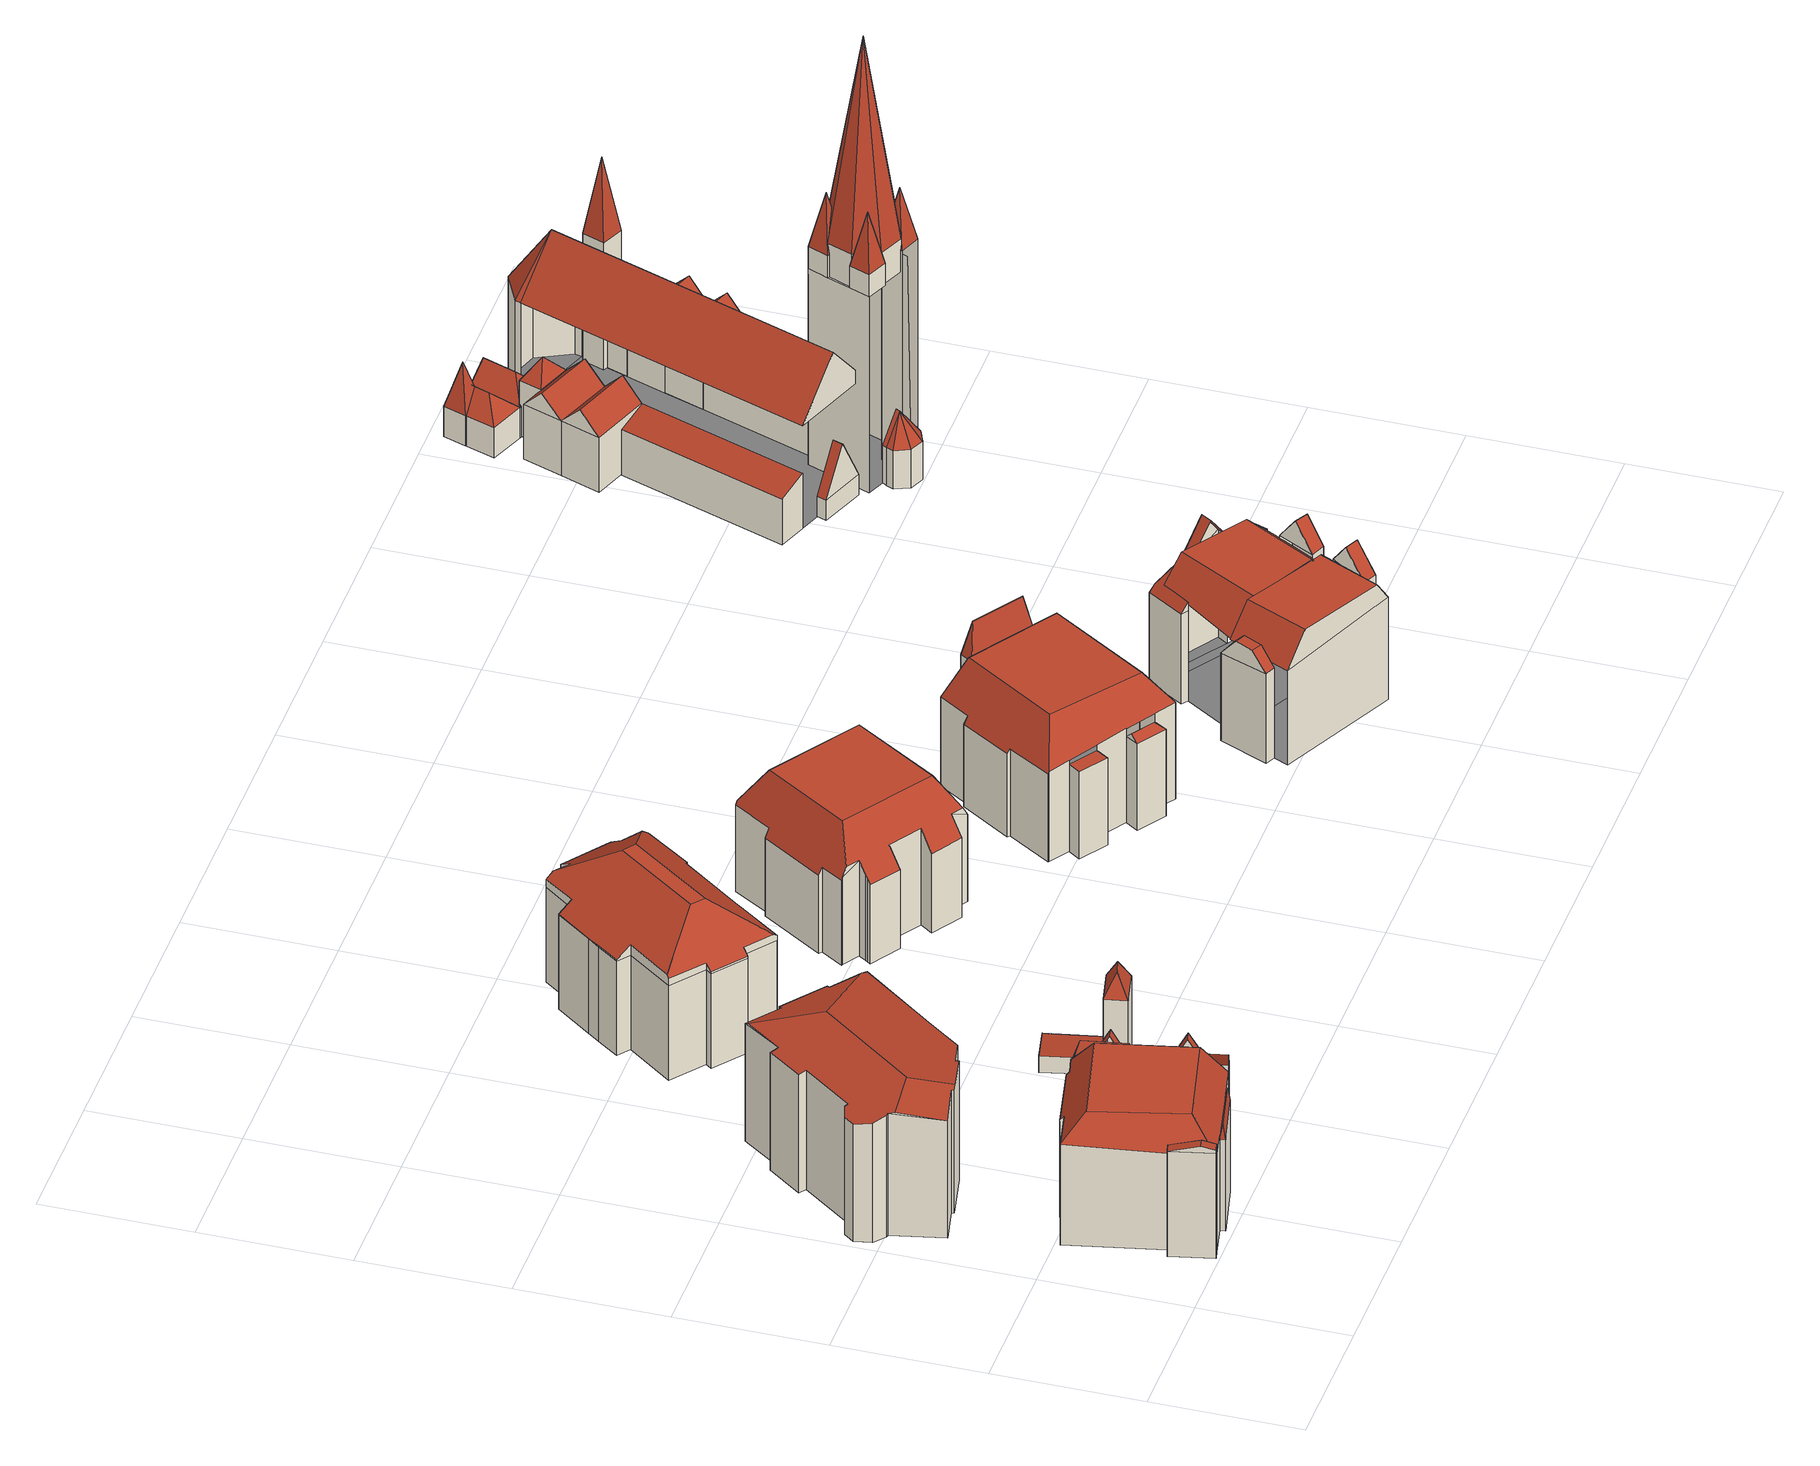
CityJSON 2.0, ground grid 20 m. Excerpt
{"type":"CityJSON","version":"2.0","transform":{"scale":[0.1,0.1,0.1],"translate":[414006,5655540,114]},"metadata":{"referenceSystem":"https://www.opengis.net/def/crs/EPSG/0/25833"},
"CityObjects":{
"building1":{"type":"Building","attributes":{"Gemeindeschluessel":14612000,"Geometrietyp2DReferenz":"3000","function":"31001_9998","roofType":"9999"},"children":["building1-1","building1-2","building1-3","building1-4","building1-5","building1-6","building1-7"]},
"building1-1":{"type":"BuildingPart","attributes":{"Dachtyp_tdc":"tdcPolyFlatRoof","Dachneigung":56.04,"QualitaetDacherkennung":35,"Geometrietyp2DReferenz":"3000","measuredHeight":16.74,"roofType":"2100"},"parents":["building1"],"geometry":[{"type":"MultiSurface","lod":"2","boundaries":[[[0,1,2,3]],[[1,4,5,2]],[[4,1,0,6,7,8,9,10,11,12]],[[13,14,15,16,17,3,2,5,18]],[[10,9,16,15]],[[6,0,3,17,19]],[[12,11,14,13,20]],[[11,10,15,14]]],"semantics":{"surfaces":[{"type":"WallSurface"},{"type":"RoofSurface"},{"type":"GroundSurface"}],"values":[0,0,1,2,0,0,0,0]}}]},
"building1-2":{"type":"BuildingPart","attributes":{"Dachtyp_tdc":"tdcCutTentRoof","Dachneigung":0.103,"QualitaetDacherkennung":62,"Geometrietyp2DReferenz":"3000","measuredHeight":18.27,"roofType":"9999"},"parents":["building1"],"geometry":[{"type":"MultiSurface","lod":"2","boundaries":[[[21,22,5,18]],[[22,23,24,25,5]],[[26,27,28]],[[26,29,30,27]],[[31,32,33,34]],[[32,35,36,33]],[[35,37,38,36]],[[37,39,40,38]],[[39,41,42,40]],[[43,20,13,44,45]],[[29,26,46,23,22,21,47,48]],[[32,31,29,48,49]],[[50,41,39,37,35,32,49,51]],[[21,20,43,50,51,47]],[[51,49,48,47]],[[13,18,5,25,27,30,34,33,36,38,40,42,52,53,44]],[[41,50,52,42]],[[50,54,52]]],"semantics":{"surfaces":[{"type":"WallSurface"},{"type":"RoofSurface"},{"type":"GroundSurface"}],"values":[0,0,0,0,0,0,0,0,0,0,1,1,1,1,1,2,0,0]}}]},
"building1-3":{"type":"BuildingPart","attributes":{"Dachtyp_tdc":"tdcGableRoof","Dachneigung":60,"QualitaetDacherkennung":44,"Geometrietyp2DReferenz":"3000","measuredHeight":17.18,"roofType":"3100"},"parents":["building1"],"geometry":[{"type":"MultiSurface","lod":"2","boundaries":[[[55,56,57,58]],[[56,59,60,57]],[[59,61,62,60]],[[61,63,64,62]],[[63,65,66,64]],[[67,68,69,70,71]],[[63,72,69,68,73,65]],[[61,72,63]],[[59,70,69,72,61]],[[56,71,70,59]],[[55,67,71,56]],[[74,67,55]],[[57,60,62,64,66,58]]],"semantics":{"surfaces":[{"type":"WallSurface"},{"type":"RoofSurface"},{"type":"GroundSurface"}],"values":[0,0,0,0,0,1,1,0,0,0,0,0,2]}}]},
"building1-4":{"type":"BuildingPart","attributes":{"Dachtyp_tdc":"tdcGableRoof","Dachneigung":12.52,"QualitaetDacherkennung":34,"Geometrietyp2DReferenz":"3000","measuredHeight":16.62,"roofType":"3100"},"parents":["building1"],"geometry":[{"type":"MultiSurface","lod":"2","boundaries":[[[75,76,31,34,77]],[[78,79,80,30,29]],[[79,75,77,80]],[[81,82,83,84]],[[75,82,81,76]],[[78,84,83,79]],[[76,81,84,78]],[[79,83,82,75]],[[77,34,30,80]]],"semantics":{"surfaces":[{"type":"WallSurface"},{"type":"RoofSurface"},{"type":"GroundSurface"}],"values":[0,0,0,1,1,0,0,0,2]}}]},
"building1-5":{"type":"BuildingPart","attributes":{"Dachtyp_tdc":"tdcGableRoof","Dachneigung":59.49,"QualitaetDacherkennung":48,"Geometrietyp2DReferenz":"3000","measuredHeight":17.18,"roofType":"3100"},"parents":["building1"],"geometry":[{"type":"MultiSurface","lod":"2","boundaries":[[[85,86,87,16,9]],[[86,88,89,87]],[[88,19,17,89]],[[88,86,90]],[[86,85,91,90]],[[19,88,90,91,7]],[[16,87,89,17]]],"semantics":{"surfaces":[{"type":"WallSurface"},{"type":"RoofSurface"},{"type":"GroundSurface"}],"values":[0,0,0,0,1,1,2]}}]},
"building1-6":{"type":"BuildingPart","attributes":{"Dachtyp_tdc":"tdcFreeFormRoof","Dachneigung":72.63,"QualitaetDacherkennung":27,"Geometrietyp2DReferenz":"3000","measuredHeight":17.11,"roofType":"5000"},"parents":["building1"],"geometry":[{"type":"MultiSurface","lod":"2","boundaries":[[[92,93,66,65]],[[93,94,95,66]],[[94,96,97,95]],[[96,45,44,97]],[[54,98,99,52]],[[98,100,101,99]],[[100,102,55,58,101]],[[98,54,103,104,105]],[[103,45,96,94,104]],[[94,93,92,73,74,102,100,105,104]],[[100,98,105]],[[66,95,97,44,53,52,99,101,58]]],"semantics":{"surfaces":[{"type":"WallSurface"},{"type":"RoofSurface"},{"type":"GroundSurface"}],"values":[0,0,0,0,0,0,0,1,1,1,1,2]}}]},
"building1-7":{"type":"BuildingPart","attributes":{"Dachtyp_tdc":"tdcFreeFormRoof","Dachneigung":80.22,"QualitaetDacherkennung":13,"Geometrietyp2DReferenz":"3000","measuredHeight":15.67,"roofType":"5000"},"parents":["building1"],"geometry":[{"type":"MultiSurface","lod":"2","boundaries":[[[24,106,107,25]],[[106,108,109,107]],[[108,28,27,109]],[[110,28,108]],[[111,110,108,106]],[[111,106,24]],[[110,111,24,28]],[[107,109,27,25]]],"semantics":{"surfaces":[{"type":"WallSurface"},{"type":"RoofSurface"},{"type":"GroundSurface"}],"values":[0,0,0,1,1,1,1,2]}}]},
"building2":{"type":"Building","attributes":{"Dachtyp_tdc":"tdcFreeFormRoof","Gemeindeschluessel":14612000,"Dachneigung":10.06,"QualitaetDacherkennung":20,"Geometrietyp2DReferenz":"3000","measuredHeight":19.25,"function":"31001_9998","roofType":"5000"},"geometry":[{"type":"Solid","lod":"2","boundaries":[[[[112,113,114,115]],[[113,116,117,114]],[[116,118,119,117]],[[118,120,121,119]],[[120,122,123,121]],[[122,124,125,123]],[[124,126,127,125]],[[126,128,129,127]],[[128,130,131,129]],[[130,132,133,131]],[[132,134,135,133]],[[134,136,137,135]],[[136,138,139,137]],[[138,140,141,139]],[[140,142,143,141]],[[142,144,145,143]],[[144,146,147,145]],[[146,148,149,147]],[[148,150,151,149]],[[150,152,153,151]],[[152,154,155,153]],[[154,156,157,155]],[[156,158,159,157]],[[158,160,161,159]],[[160,112,115,161]],[[162,163,128,126,124,122,120,164]],[[144,142,165,166,167,146]],[[166,162,164,118,116,113,112,160,158,156,154,152,150,148,167]],[[132,130,163,162,166,165,140,138,136,134]],[[142,140,165]],[[148,146,167]],[[120,118,164]],[[130,128,163]],[[115,114,117,119,121,123,125,127,129,131,133,135,137,139,141,143,145,147,149,151,153,155,157,159,161]]]],"semantics":{"surfaces":[{"type":"WallSurface"},{"type":"RoofSurface"},{"type":"GroundSurface"}],"values":[[0,0,0,0,0,0,0,0,0,0,0,0,0,0,0,0,0,0,0,0,0,0,0,0,0,1,1,1,1,0,0,0,0,2]]}}]},
"building3":{"type":"Building","attributes":{"Dachtyp_tdc":"tdcFreeFormRoof","Gemeindeschluessel":14612000,"Dachneigung":64.05,"QualitaetDacherkennung":4,"Geometrietyp2DReferenz":"3000","measuredHeight":14.45,"function":"31001_9998","roofType":"5000"},"geometry":[{"type":"Solid","lod":"2","boundaries":[[[[168,169,170,171]],[[169,172,173,170]],[[172,174,175,173]],[[174,168,171,175]],[[176,177,174,172]],[[176,172,169]],[[177,176,169,168]],[[177,168,174]],[[171,170,173,175]]]],"semantics":{"surfaces":[{"type":"WallSurface"},{"type":"RoofSurface"},{"type":"GroundSurface"}],"values":[[0,0,0,0,1,1,1,1,2]]}}]},
"building4":{"type":"Building","attributes":{"Dachtyp_tdc":"tdcPolyFlatRoof","Gemeindeschluessel":14612000,"Dachneigung":3.13,"QualitaetDacherkennung":73,"Geometrietyp2DReferenz":"3000","measuredHeight":2.37,"function":"31001_9998","roofType":"2100"},"geometry":[{"type":"Solid","lod":"2","boundaries":[[[[178,179,180,181]],[[179,182,170,180]],[[182,183,171,170]],[[183,178,181,171]],[[183,182,179,178]],[[181,180,170,171]]]],"semantics":{"surfaces":[{"type":"WallSurface"},{"type":"RoofSurface"},{"type":"GroundSurface"}],"values":[[0,0,0,0,1,2]]}}]},
"building5":{"type":"Building","attributes":{"Dachtyp_tdc":"tdcGableRoof","Gemeindeschluessel":14612000,"Dachneigung":35.47,"QualitaetDacherkennung":23,"Geometrietyp2DReferenz":"3000","measuredHeight":5.1,"function":"31001_9998","roofType":"3100"},"geometry":[{"type":"Solid","lod":"2","boundaries":[[[[184,185,186,187]],[[185,188,189,186]],[[188,190,191,189]],[[190,184,187,191]],[[188,185,192]],[[184,190,193]],[[185,184,193,192]],[[190,188,192,193]],[[187,186,189,191]]]],"semantics":{"surfaces":[{"type":"WallSurface"},{"type":"RoofSurface"},{"type":"GroundSurface"}],"values":[[0,0,0,0,0,0,1,1,2]]}}]},
"building6":{"type":"Building","attributes":{"Dachtyp_tdc":"tdcFreeFormRoof","Gemeindeschluessel":14612000,"Dachneigung":30.55,"QualitaetDacherkennung":17,"Geometrietyp2DReferenz":"3000","measuredHeight":19.95,"function":"31001_9998","roofType":"5000"},"geometry":[{"type":"Solid","lod":"2","boundaries":[[[[194,195,196,197]],[[195,198,199,196]],[[198,200,201,199]],[[200,202,203,201]],[[202,204,205,203]],[[204,206,207,205]],[[206,208,209,207]],[[208,210,211,209]],[[210,212,213,211]],[[212,214,215,213]],[[214,216,217,215]],[[216,218,219,217]],[[218,220,221,219]],[[220,222,223,221]],[[222,224,225,223]],[[224,226,227,225]],[[226,228,229,227]],[[228,230,231,229]],[[230,232,233,231]],[[232,234,235,233]],[[234,236,237,235]],[[236,238,239,237]],[[238,194,197,239]],[[240,241,214,242,243,244,245,246]],[[247,240,246,248,249,250,251,252,253,254,255]],[[256,249,248,257,258,259,260,261,262]],[[244,263,264,265,266,267,268,269,258,257,245]],[[248,246,245,257]],[[195,269,268,198]],[[194,259,258,269,195]],[[198,268,267,200]],[[200,267,266,202]],[[202,266,265,204]],[[204,265,264,206]],[[206,264,263,208]],[[208,263,244,243,210]],[[234,262,261,236]],[[232,256,262,234]],[[236,261,260,238]],[[238,260,259,194]],[[230,250,249,256,232]],[[220,255,254,222]],[[218,247,255,220]],[[222,254,253,224]],[[224,253,252,226]],[[226,252,251,228]],[[228,251,250,230]],[[216,241,240,247,218]],[[210,243,242,212]],[[212,242,214]],[[214,241,216]],[[197,196,199,201,203,205,207,209,211,213,215,217,219,221,223,225,227,229,231,233,235,237,239]]]],"semantics":{"surfaces":[{"type":"WallSurface"},{"type":"RoofSurface"},{"type":"GroundSurface"}],"values":[[0,0,0,0,0,0,0,0,0,0,0,0,0,0,0,0,0,0,0,0,0,0,0,1,1,1,1,1,0,0,0,0,0,0,0,0,0,0,0,0,0,0,0,0,0,0,0,0,0,0,0,2]]}}]},
"building7":{"type":"Building","attributes":{"Dachtyp_tdc":"tdcFreeFormRoof","Gemeindeschluessel":14612000,"Dachneigung":0.068,"QualitaetDacherkennung":41,"Geometrietyp2DReferenz":"3000","measuredHeight":18.36,"function":"31001_9998","roofType":"5000"},"geometry":[{"type":"Solid","lod":"2","boundaries":[[[[270,271,272,273]],[[271,274,275,272]],[[274,276,277,275]],[[276,278,279,277]],[[278,280,281,279]],[[280,282,283,281]],[[282,284,285,283]],[[286,287,288,289,290,291,292,293,294,295,296]],[[297,298,299,300,301,302,303,304,287,286,305,306]],[[307,308,309,310,306,305,311,312,313,314]],[[276,274,271,270,315,316,312,311,296,295,284,282,280,278]],[[311,305,286,296]],[[316,313,312]],[[294,284,295]],[[310,297,306]],[[304,288,287]],[[285,317,318,319,320,321,322,323,324,325,326,327,328,329,330,331,332,333,334,335,336,337,338,339,273,272,275,277,279,281,283]],[[284,294,317,285]],[[294,293,318,317]],[[293,292,319,318]],[[292,291,320,319]],[[291,290,321,320]],[[290,289,322,321]],[[289,288,323,322]],[[288,304,324,323]],[[304,303,325,324]],[[303,302,326,325]],[[302,301,327,326]],[[301,300,328,327]],[[300,299,329,328]],[[297,310,332,331]],[[310,309,333,332]],[[309,308,334,333]],[[308,307,335,334]],[[307,314,336,335]],[[314,313,337,336]],[[313,316,338,337]],[[316,315,339,338]],[[315,270,273,339]],[[299,298,330,329]],[[298,297,331,330]]]],"semantics":{"surfaces":[{"type":"WallSurface"},{"type":"RoofSurface"},{"type":"GroundSurface"}],"values":[[0,0,0,0,0,0,0,1,1,1,1,1,0,0,0,0,2,0,0,0,0,0,0,0,0,0,0,0,0,0,0,0,0,0,0,0,0,0,0,0,0]]}}]},
"building8":{"type":"Building","attributes":{"Gemeindeschluessel":14612000,"Geometrietyp2DReferenz":"3000","function":"31001_9998","roofType":"9999"},"children":["building8-1","building8-2","building8-3","building8-4"]},
"building8-1":{"type":"BuildingPart","attributes":{"Dachtyp_tdc":"tdcFreeFormRoof","Dachneigung":46.73,"QualitaetDacherkennung":11,"Geometrietyp2DReferenz":"3000","measuredHeight":13.94,"roofType":"5000"},"parents":["building8"],"geometry":[{"type":"MultiSurface","lod":"2","boundaries":[[[340,341,342,343]],[[341,344,345,342]],[[344,346,347,345]],[[348,344,341,349]],[[349,341,340]],[[340,346,348,349]],[[344,348,346]],[[342,345,347,343]]],"semantics":{"surfaces":[{"type":"WallSurface"},{"type":"RoofSurface"},{"type":"GroundSurface"}],"values":[0,0,0,1,1,1,0,2]}}]},
"building8-2":{"type":"BuildingPart","attributes":{"Dachtyp_tdc":"tdcFreeFormRoof","Dachneigung":78.89,"QualitaetDacherkennung":18,"Geometrietyp2DReferenz":"3000","measuredHeight":21.1,"roofType":"5000"},"parents":["building8"],"geometry":[{"type":"MultiSurface","lod":"2","boundaries":[[[350,351,352,353]],[[351,354,355,352]],[[354,356,357,358,355]],[[359,360,361,362,363]],[[360,350,353,361]],[[356,354,364]],[[354,351,350,360,365,364]],[[360,359,365]],[[359,356,364,365]],[[353,352,355,358,362,361]]],"semantics":{"surfaces":[{"type":"WallSurface"},{"type":"RoofSurface"},{"type":"GroundSurface"}],"values":[0,0,0,0,0,1,1,1,1,2]}}]},
"building8-3":{"type":"BuildingPart","attributes":{"Dachtyp_tdc":"tdcCutTentRoof","Dachneigung":0.224,"QualitaetDacherkennung":67,"Geometrietyp2DReferenz":"3000","measuredHeight":18.56,"roofType":"9999"},"parents":["building8"],"geometry":[{"type":"MultiSurface","lod":"2","boundaries":[[[357,366,367,358]],[[366,368,369,367]],[[368,370,371,369]],[[370,372,373,371]],[[372,374,375,373]],[[374,376,377,375]],[[376,378,379,377]],[[378,380,343,379]],[[380,340,343]],[[381,382,347,346]],[[382,383,384,347]],[[383,385,384]],[[386,387,388]],[[386,389,390,387]],[[389,391,392,390]],[[391,393,394,392]],[[393,395,396,394]],[[395,397,398,396]],[[397,399,400,398]],[[399,401,402,400]],[[401,403,404,402]],[[403,363,362,404]],[[378,376,374,372,370,368,405,406]],[[389,386,383,382,381,380,378,406,407]],[[401,399,397,395,393,391,389,407,408]],[[368,366,357,363,403,401,408,405]],[[408,407,406,405]],[[358,367,369,371,373,375,377,379,343,347,384,387,390,392,394,396,398,400,402,404,362]]],"semantics":{"surfaces":[{"type":"WallSurface"},{"type":"RoofSurface"},{"type":"GroundSurface"}],"values":[0,0,0,0,0,0,0,0,0,0,0,0,0,0,0,0,0,0,0,0,0,0,1,1,1,1,1,2]}}]},
"building8-4":{"type":"BuildingPart","attributes":{"Dachtyp_tdc":"tdcPolyFlatRoof","Dachneigung":0,"QualitaetDacherkennung":28,"Geometrietyp2DReferenz":"3000","measuredHeight":12.95,"roofType":"1000"},"parents":["building8"],"geometry":[{"type":"MultiSurface","lod":"2","boundaries":[[[385,409,410,384]],[[409,411,412,410]],[[411,388,387,412]],[[388,411,409,385]],[[384,410,412,387]]],"semantics":{"surfaces":[{"type":"WallSurface"},{"type":"RoofSurface"},{"type":"GroundSurface"}],"values":[0,0,0,1,2]}}]},
"building9":{"type":"Building","attributes":{"Gemeindeschluessel":14612000,"Geometrietyp2DReferenz":"3000","function":"31001_9998","roofType":"9999"},"children":["building9-1","building9-2","building9-3","building9-4","building9-5","building9-6","building9-7"]},
"building9-1":{"type":"BuildingPart","attributes":{"Dachtyp_tdc":"tdcCutGableRoof","Dachneigung":1.28,"QualitaetDacherkennung":38,"Geometrietyp2DReferenz":"3000","measuredHeight":18.51,"roofType":"9999"},"parents":["building9"],"geometry":[{"type":"MultiSurface","lod":"2","boundaries":[[[413,414,415,416]],[[417,418,419,414,420,421]],[[413,422,423,424,425,426]],[[414,413,426,420]],[[425,427,428,421,420,426]],[[415,429,430,431,432,433,434,416]]],"semantics":{"surfaces":[{"type":"WallSurface"},{"type":"RoofSurface"},{"type":"GroundSurface"}],"values":[0,1,1,0,1,2]}}]},
"building9-2":{"type":"BuildingPart","attributes":{"Dachtyp_tdc":"tdcFreeFormRoof","Dachneigung":61.85,"QualitaetDacherkennung":16,"Geometrietyp2DReferenz":"3000","measuredHeight":17.68,"roofType":"5000"},"parents":["building9"],"geometry":[{"type":"MultiSurface","lod":"2","boundaries":[[[435,436,437,438]],[[439,440,441,442]],[[443,439,442,444]],[[445,443,444,446]],[[447,445,446,448]],[[449,450,451,452,453,454,455,456,457,458,459,460,461,462,463,464,465,466]],[[467,468,450,449]],[[468,469,451,450]],[[469,470,452,451]],[[471,436,456,455]],[[436,435,457,456]],[[435,440,458,457]],[[440,439,459,458]],[[439,443,460,459]],[[443,445,461,460]],[[445,447,462,461]],[[472,473,474,475,476,477,478]],[[444,442,441,438]],[[479,480,472,478,469,468,481,482]],[[448,446,444,438,437,474,473,483,484]],[[467,485,481,468]],[[470,469,478]],[[436,471,474,437]],[[440,435,438,441]]],"semantics":{"surfaces":[{"type":"WallSurface"},{"type":"GroundSurface"},{"type":"RoofSurface"}],"values":[0,0,0,0,0,1,0,0,0,0,0,0,0,0,0,0,2,2,2,2,0,0,0,0]}}]},
"building9-3":{"type":"BuildingPart","attributes":{"Dachtyp_tdc":"tdcCutGableRoof","Dachneigung":49.46,"QualitaetDacherkennung":34,"Geometrietyp2DReferenz":"3000","measuredHeight":15.95,"roofType":"9999"},"parents":["building9"],"geometry":[{"type":"MultiSurface","lod":"2","boundaries":[[[486,487,430,488]],[[489,490,419,491,492]],[[486,489,492,493]],[[487,486,493,494,418]],[[493,492,491,494]],[[429,495,488,430]],[[490,489,495,429]],[[489,486,488,495]]],"semantics":{"surfaces":[{"type":"WallSurface"},{"type":"RoofSurface"},{"type":"GroundSurface"}],"values":[0,1,0,1,1,2,0,0]}}]},
"building9-4":{"type":"BuildingPart","attributes":{"Dachtyp_tdc":"tdcGableRoof","Dachneigung":52.59,"QualitaetDacherkennung":39,"Geometrietyp2DReferenz":"3000","measuredHeight":19.44,"roofType":"3100"},"parents":["building9"],"geometry":[{"type":"MultiSurface","lod":"2","boundaries":[[[496,497,498,433,423]],[[497,499,500,498]],[[499,501,422,434,500]],[[499,497,502]],[[496,501,503]],[[497,496,503,502]],[[501,499,502,503]],[[433,498,500,434]]],"semantics":{"surfaces":[{"type":"WallSurface"},{"type":"RoofSurface"},{"type":"GroundSurface"}],"values":[0,0,0,0,0,1,1,2]}}]},
"building9-5":{"type":"BuildingPart","attributes":{"Dachtyp_tdc":"tdcGableRoof","Dachneigung":52.37,"QualitaetDacherkennung":40,"Geometrietyp2DReferenz":"3000","measuredHeight":19.43,"roofType":"3100"},"parents":["building9"],"geometry":[{"type":"MultiSurface","lod":"2","boundaries":[[[504,505,506,507,508]],[[505,509,510,506]],[[509,511,512,513,510]],[[509,505,514]],[[504,511,515]],[[505,504,515,514]],[[511,509,514,515]],[[507,506,510,513]]],"semantics":{"surfaces":[{"type":"WallSurface"},{"type":"RoofSurface"},{"type":"GroundSurface"}],"values":[0,0,0,0,0,1,1,2]}}]},
"building9-6":{"type":"BuildingPart","attributes":{"Dachtyp_tdc":"tdcCutGableRoof","Dachneigung":0.05,"QualitaetDacherkennung":63,"Geometrietyp2DReferenz":"3000","measuredHeight":18.42,"roofType":"9999"},"parents":["building9"],"geometry":[{"type":"MultiSurface","lod":"2","boundaries":[[[516,482,485,517,518,519,520]],[[521,512,508,522,523,524,427,525]],[[523,520,519,428,524]],[[431,449,466,465,464,463,507,513,432]]],"semantics":{"surfaces":[{"type":"RoofSurface"},{"type":"GroundSurface"}],"values":[0,0,0,1]}}]},
"building9-7":{"type":"BuildingPart","attributes":{"Dachtyp_tdc":"tdcGableRoof","Dachneigung":56.24,"QualitaetDacherkennung":34,"Geometrietyp2DReferenz":"3000","measuredHeight":19.6,"roofType":"3100"},"parents":["building9"],"geometry":[{"type":"MultiSurface","lod":"2","boundaries":[[[526,527,528,453]],[[527,529,530,528]],[[529,531,475,532,454,530]],[[529,527,533]],[[527,526,534,477,535,533]],[[531,529,533,535]],[[453,528,530,454]]],"semantics":{"surfaces":[{"type":"WallSurface"},{"type":"RoofSurface"},{"type":"GroundSurface"}],"values":[0,0,0,0,1,1,2]}}]},
"building10":{"type":"Building","attributes":{"name":"Herz-Jesu-Kirche","Gemeindeschluessel":14612000,"QualitaetDacherkennung":100,"Geometrietyp2DReferenz":"3000","function":"31001_3041","roofType":"9999"},"children":["building10-1","building10-2","building10-3","building10-4","building10-5","building10-6","building10-7","building10-8","building10-9","building10-10","building10-11","building10-12","building10-13","building10-14","building10-15","building10-16","building10-17","building10-18","building10-19","building10-20","building10-21","building10-22","building10-23","building10-24","building10-25","building10-26"]},
"building10-1":{"type":"BuildingPart","attributes":{"Dachtyp_tdc":"tdcPyramidRoof","Dachneigung":78.95,"QualitaetDacherkennung":100,"Geometrietyp2DReferenz":"3000","measuredHeight":40.54,"roofType":"4000"},"parents":["building10"],"geometry":[{"type":"MultiSurface","lod":"2","boundaries":[[[536,537,538,539,540,541]],[[537,542,543,538]],[[542,544,545,543]],[[536,544,546]],[[537,536,546]],[[542,537,546]],[[544,542,546]],[[545,539,538,543]]],"semantics":{"surfaces":[{"type":"WallSurface"},{"type":"RoofSurface"},{"type":"GroundSurface"}],"values":[0,0,0,1,1,1,1,2]}}]},
"building10-2":{"type":"BuildingPart","attributes":{"Dachtyp_tdc":"tdcHipAndGableRoof","Dachneigung":44.99,"QualitaetDacherkennung":100,"Geometrietyp2DReferenz":"3000","measuredHeight":7.14,"roofType":"5000"},"parents":["building10"],"geometry":[{"type":"MultiSurface","lod":"2","boundaries":[[[547,548,549,550]],[[548,551,552,549]],[[553,547,550,554]],[[551,548,555]],[[547,553,556]],[[548,547,556,555]],[[553,551,555,556]],[[550,549,552,554]]],"semantics":{"surfaces":[{"type":"WallSurface"},{"type":"RoofSurface"},{"type":"GroundSurface"}],"values":[0,0,0,1,0,1,1,2]}}]},
"building10-3":{"type":"BuildingPart","attributes":{"Dachtyp_tdc":"tdcPyramidRoof","Dachneigung":81.76,"QualitaetDacherkennung":100,"Geometrietyp2DReferenz":"3000","measuredHeight":30.15,"roofType":"4000"},"parents":["building10"],"geometry":[{"type":"Solid","lod":"2","boundaries":[[[[557,558,559,560]],[[558,561,562,559]],[[561,563,564,562]],[[557,563,565]],[[558,557,565]],[[561,558,565]],[[563,561,565]],[[564,560,559,562]],[[563,557,560,564]]]],"semantics":{"surfaces":[{"type":"WallSurface"},{"type":"RoofSurface"},{"type":"GroundSurface"}],"values":[[0,0,0,1,1,1,1,2,0]]}}]},
"building10-4":{"type":"BuildingPart","attributes":{"Dachtyp_tdc":"tdcPyramidRoof","Dachneigung":68.29,"QualitaetDacherkennung":100,"Geometrietyp2DReferenz":"3000","measuredHeight":8.45,"roofType":"4000"},"parents":["building10"],"geometry":[{"type":"MultiSurface","lod":"2","boundaries":[[[566,567,568,569]],[[570,571,572,573]],[[571,566,569,572]],[[567,566,574]],[[570,575,567,574]],[[571,570,574]],[[566,571,574]],[[569,568,576,573,572]]],"semantics":{"surfaces":[{"type":"WallSurface"},{"type":"RoofSurface"},{"type":"GroundSurface"}],"values":[0,0,0,1,1,1,1,2]}}]},
"building10-5":{"type":"BuildingPart","attributes":{"Dachtyp_tdc":"tdcGableRoof","Dachneigung":56.8,"QualitaetDacherkennung":100,"Geometrietyp2DReferenz":"3000","measuredHeight":8.22,"roofType":"3100"},"parents":["building10"],"geometry":[{"type":"MultiSurface","lod":"2","boundaries":[[[577,578,579,580]],[[581,582,583,584]],[[582,577,580,583]],[[577,582,585]],[[578,577,585,586]],[[582,581,586,585]],[[580,579,584,583]]],"semantics":{"surfaces":[{"type":"WallSurface"},{"type":"RoofSurface"},{"type":"GroundSurface"}],"values":[0,0,0,0,1,1,2]}}]},
"building10-6":{"type":"BuildingPart","attributes":{"Dachtyp_tdc":"tdcGableRoof","Dachneigung":45,"QualitaetDacherkennung":100,"Geometrietyp2DReferenz":"3000","measuredHeight":11.06,"roofType":"3100"},"parents":["building10"],"geometry":[{"type":"MultiSurface","lod":"2","boundaries":[[[587,588,589,590]],[[591,592,593,594]],[[588,587,595]],[[592,591,596]],[[587,592,596,595]],[[591,597,588,595,596]],[[593,590,589,594]]],"semantics":{"surfaces":[{"type":"WallSurface"},{"type":"RoofSurface"},{"type":"GroundSurface"}],"values":[0,0,0,0,1,1,2]}}]},
"building10-7":{"type":"BuildingPart","attributes":{"Dachtyp_tdc":"tdcGableRoof","Dachneigung":44.99,"QualitaetDacherkennung":100,"Geometrietyp2DReferenz":"3000","measuredHeight":11.02,"roofType":"3100"},"parents":["building10"],"geometry":[{"type":"MultiSurface","lod":"2","boundaries":[[[598,599,600,601]],[[602,603,604,605]],[[599,598,606]],[[603,602,607]],[[598,603,607,606]],[[602,608,599,606,607]],[[604,601,600,576,605]]],"semantics":{"surfaces":[{"type":"WallSurface"},{"type":"RoofSurface"},{"type":"GroundSurface"}],"values":[0,0,0,0,1,1,2]}}]},
"building10-8":{"type":"BuildingPart","attributes":{"Dachtyp_tdc":"tdcTentRoof","Dachneigung":89.94,"QualitaetDacherkennung":100,"Geometrietyp2DReferenz":"3000","measuredHeight":8.25,"roofType":"4000"},"parents":["building10"],"geometry":[{"type":"MultiSurface","lod":"2","boundaries":[[[609,610,611,612]],[[610,613,614,611]],[[613,615,616,614]],[[615,581,584,616]],[[578,609,612,579]],[[610,609,586]],[[613,610,586]],[[615,613,586]],[[581,615,586]],[[609,578,586]],[[612,611,614,616,584,579]]],"semantics":{"surfaces":[{"type":"WallSurface"},{"type":"RoofSurface"},{"type":"GroundSurface"}],"values":[0,0,0,0,0,1,1,1,1,1,2]}}]},
"building10-9":{"type":"BuildingPart","attributes":{"Dachtyp_tdc":"tdcPyramidRoof","Dachneigung":75.73,"QualitaetDacherkennung":100,"Geometrietyp2DReferenz":"3000","measuredHeight":10.85,"roofType":"4000"},"parents":["building10"],"geometry":[{"type":"Solid","lod":"2","boundaries":[[[[617,618,619,620]],[[618,621,622,619]],[[621,623,624,622]],[[623,617,620,624]],[[618,617,625]],[[621,618,625]],[[623,621,625]],[[617,623,625]],[[620,619,622,624]]]],"semantics":{"surfaces":[{"type":"WallSurface"},{"type":"RoofSurface"},{"type":"GroundSurface"}],"values":[[0,0,0,0,1,1,1,1,2]]}}]},
"building10-10":{"type":"BuildingPart","attributes":{"Dachtyp_tdc":"tdcPyramidRoof","Dachneigung":78.94,"QualitaetDacherkennung":100,"Geometrietyp2DReferenz":"3000","measuredHeight":11.18,"roofType":"4000"},"parents":["building10"],"geometry":[{"type":"MultiSurface","lod":"2","boundaries":[[[626,627,628,629]],[[627,630,631,628]],[[630,632,633,631]],[[632,626,629,633]],[[627,626,634]],[[630,627,634]],[[632,630,634]],[[626,632,634]]],"semantics":{"surfaces":[{"type":"WallSurface"},{"type":"RoofSurface"}],"values":[0,0,0,0,1,1,1,1]}}]},
"building10-11":{"type":"BuildingPart","attributes":{"Dachtyp_tdc":"tdcGableRoof","Dachneigung":49.51,"QualitaetDacherkennung":100,"Geometrietyp2DReferenz":"3000","measuredHeight":22.57,"roofType":"3100"},"parents":["building10"],"geometry":[{"type":"MultiSurface","lod":"2","boundaries":[[[635,636,637,638]],[[639,640,638,637]],[[641,642,643,644,645]],[[636,635,642,641]],[[640,635,638]]],"semantics":{"surfaces":[{"type":"RoofSurface"},{"type":"GroundSurface"},{"type":"WallSurface"}],"values":[0,0,1,2,2]}}]},
"building10-12":{"type":"BuildingPart","attributes":{"Dachtyp_tdc":"tdcGableRoof","Dachneigung":45,"QualitaetDacherkennung":100,"Geometrietyp2DReferenz":"3000","measuredHeight":11.05,"roofType":"3100"},"parents":["building10"],"geometry":[{"type":"MultiSurface","lod":"2","boundaries":[[[646,647,648,644]],[[647,587,590,648]],[[592,646,644,593]],[[587,647,649]],[[646,592,650]],[[647,646,650,649]],[[592,587,649,650]],[[644,648,590,593]]],"semantics":{"surfaces":[{"type":"WallSurface"},{"type":"RoofSurface"},{"type":"GroundSurface"}],"values":[0,0,0,0,0,1,1,2]}}]},
"building10-13":{"type":"BuildingPart","attributes":{"Dachtyp_tdc":"tdcLeanToRoof","Dachneigung":18.12,"QualitaetDacherkennung":100,"Geometrietyp2DReferenz":"3000","measuredHeight":8.14,"roofType":"2100"},"parents":["building10"],"geometry":[{"type":"Solid","lod":"2","boundaries":[[[[651,652,653,654]],[[652,655,656,653]],[[655,657,658,656]],[[657,651,654,658]],[[657,655,652,651]],[[654,653,656,658]]]],"semantics":{"surfaces":[{"type":"WallSurface"},{"type":"RoofSurface"},{"type":"GroundSurface"}],"values":[[0,0,0,0,1,2]]}}]},
"building10-14":{"type":"BuildingPart","attributes":{"Dachtyp_tdc":"tdcTentRoof","Dachneigung":81.43,"QualitaetDacherkennung":100,"Geometrietyp2DReferenz":"3000","measuredHeight":34.17,"roofType":"4000"},"parents":["building10"],"geometry":[{"type":"MultiSurface","lod":"2","boundaries":[[[659,660,661,662]],[[660,663,664,661]],[[663,665,666,664]],[[665,667,668,666]],[[667,669,670,668]],[[669,671,672,673,670]],[[671,674,675,672]],[[674,659,662,676,675]],[[660,659,677]],[[663,660,677]],[[665,663,677]],[[667,665,677]],[[669,667,677]],[[671,669,677]],[[674,671,677]],[[659,674,677]]],"semantics":{"surfaces":[{"type":"WallSurface"},{"type":"RoofSurface"}],"values":[0,0,0,0,0,0,0,0,1,1,1,1,1,1,1,1]}}]},
"building10-15":{"type":"BuildingPart","attributes":{"Dachtyp_tdc":"tdcLeanToRoof","Dachneigung":0,"QualitaetDacherkennung":100,"Geometrietyp2DReferenz":"3000","measuredHeight":29.36,"roofType":"2100"},"parents":["building10"],"geometry":[{"type":"MultiSurface","lod":"2","boundaries":[[[678,679,680,681,682,683]],[[681,684,631,633,685,682]],[[633,629,686,545,685]],[[545,683,682,685]]],"semantics":{"surfaces":[{"type":"WallSurface"},{"type":"GroundSurface"}],"values":[0,0,0,1]}}]},
"building10-16":{"type":"BuildingPart","attributes":{"Dachtyp_tdc":"tdcGableRoof","Dachneigung":56.8,"QualitaetDacherkennung":100,"Geometrietyp2DReferenz":"3000","measuredHeight":9.61,"roofType":"3100"},"parents":["building10"],"geometry":[{"type":"MultiSurface","lod":"2","boundaries":[[[687,688,689,690]],[[691,692,693,694]],[[688,687,541,695,696]],[[692,691,696,695]],[[690,689,694,693,539]]],"semantics":{"surfaces":[{"type":"WallSurface"},{"type":"RoofSurface"},{"type":"GroundSurface"}],"values":[0,0,1,1,2]}}]},
"building10-17":{"type":"BuildingPart","attributes":{"Dachtyp_tdc":"tdcLeanToRoof","Dachneigung":17.92,"QualitaetDacherkennung":100,"Geometrietyp2DReferenz":"3000","measuredHeight":8.19,"roofType":"2100"},"parents":["building10"],"geometry":[{"type":"MultiSurface","lod":"2","boundaries":[[[697,698,699,700]],[[698,646,644,699]],[[701,697,700,643]],[[701,646,698,697]],[[700,699,644,643]]],"semantics":{"surfaces":[{"type":"WallSurface"},{"type":"RoofSurface"},{"type":"GroundSurface"}],"values":[0,0,0,1,2]}}]},
"building10-18":{"type":"BuildingPart","attributes":{"Dachtyp_tdc":"tdcPyramidRoof","Dachneigung":78.95,"QualitaetDacherkennung":100,"Geometrietyp2DReferenz":"3000","measuredHeight":11.18,"roofType":"4000"},"parents":["building10"],"geometry":[{"type":"MultiSurface","lod":"2","boundaries":[[[702,703,704]],[[705,702,704]],[[705,706,678,707]],[[706,703,679,678]],[[703,702,708,709,679]],[[702,705,707,710,708]],[[706,705,704]],[[703,706,704]]],"semantics":{"surfaces":[{"type":"RoofSurface"},{"type":"WallSurface"}],"values":[0,0,1,1,1,1,0,0]}}]},
"building10-19":{"type":"BuildingPart","attributes":{"Dachtyp_tdc":"tdcHipAndGableRoof","Dachneigung":45,"QualitaetDacherkennung":100,"Geometrietyp2DReferenz":"3000","measuredHeight":7.12,"roofType":"5000"},"parents":["building10"],"geometry":[{"type":"MultiSurface","lod":"2","boundaries":[[[551,711,712,552]],[[711,621,622,712]],[[621,553,554,622]],[[711,551,713]],[[553,621,714]],[[551,553,714,713]],[[621,711,713,714]],[[554,552,712,622]]],"semantics":{"surfaces":[{"type":"WallSurface"},{"type":"RoofSurface"},{"type":"GroundSurface"}],"values":[0,0,0,1,0,1,1,2]}}]},
"building10-20":{"type":"BuildingPart","attributes":{"Dachtyp_tdc":"tdcTentRoof","Dachneigung":90,"QualitaetDacherkennung":100,"Geometrietyp2DReferenz":"3000","measuredHeight":22.62,"roofType":"4000"},"parents":["building10"],"geometry":[{"type":"MultiSurface","lod":"2","boundaries":[[[715,716,717,718]],[[716,719,720,717]],[[719,721,722,720]],[[721,636,641,722]],[[715,639,637]],[[716,715,637]],[[719,716,637]],[[721,719,637]],[[636,721,637]],[[641,645,718,717,720,722]],[[639,715,718,645]]],"semantics":{"surfaces":[{"type":"WallSurface"},{"type":"RoofSurface"},{"type":"GroundSurface"}],"values":[0,0,0,0,1,1,1,1,1,2,0]}}]},
"building10-21":{"type":"BuildingPart","attributes":{"Dachtyp_tdc":"tdcPyramidRoof","Dachneigung":78.95,"QualitaetDacherkennung":100,"Geometrietyp2DReferenz":"3000","measuredHeight":11.18,"roofType":"4000"},"parents":["building10"],"geometry":[{"type":"MultiSurface","lod":"2","boundaries":[[[723,724,680,725,726]],[[724,727,681,680]],[[727,728,684,681]],[[728,723,726,729,684]],[[724,723,730]],[[727,724,730]],[[728,727,730]],[[723,728,730]]],"semantics":{"surfaces":[{"type":"WallSurface"},{"type":"RoofSurface"}],"values":[0,0,0,0,1,1,1,1]}}]},
"building10-22":{"type":"BuildingPart","attributes":{"Dachtyp_tdc":"tdcPyramidRoof","Dachneigung":59.68,"QualitaetDacherkennung":100,"Geometrietyp2DReferenz":"3000","measuredHeight":10.96,"roofType":"4000"},"parents":["building10"],"geometry":[{"type":"Solid","lod":"2","boundaries":[[[[608,599,600,576]],[[599,731,732,600]],[[731,733,734,732]],[[733,608,576,734]],[[599,608,735]],[[731,599,735]],[[733,731,735]],[[608,733,735]],[[576,600,732,734]]]],"semantics":{"surfaces":[{"type":"WallSurface"},{"type":"RoofSurface"},{"type":"GroundSurface"}],"values":[[0,0,0,0,1,1,1,1,2]]}}]},
"building10-23":{"type":"BuildingPart","attributes":{"Dachtyp_tdc":"tdcPyramidRoof","Dachneigung":59.68,"QualitaetDacherkennung":100,"Geometrietyp2DReferenz":"3000","measuredHeight":10.97,"roofType":"4000"},"parents":["building10"],"geometry":[{"type":"Solid","lod":"2","boundaries":[[[[591,597,736,594]],[[597,737,738,736]],[[737,739,740,738]],[[739,591,594,740]],[[597,591,741]],[[737,597,741]],[[739,737,741]],[[591,739,741]],[[594,736,738,740]]]],"semantics":{"surfaces":[{"type":"WallSurface"},{"type":"RoofSurface"},{"type":"GroundSurface"}],"values":[[0,0,0,0,1,1,1,1,2]]}}]},
"building10-24":{"type":"BuildingPart","attributes":{"Dachtyp_tdc":"tdcTentRoof","Dachneigung":89.92,"QualitaetDacherkennung":100,"Geometrietyp2DReferenz":"3000","measuredHeight":9.66,"roofType":"4000"},"parents":["building10"],"geometry":[{"type":"MultiSurface","lod":"2","boundaries":[[[742,743,744,745]],[[743,746,747,744]],[[746,748,749,747]],[[748,691,694,750,749]],[[688,742,745,751,689]],[[743,742,696]],[[746,743,696]],[[748,746,696]],[[691,748,696]],[[742,688,696]],[[745,744,747,749,750,751]]],"semantics":{"surfaces":[{"type":"WallSurface"},{"type":"RoofSurface"},{"type":"GroundSurface"}],"values":[0,0,0,0,0,1,1,1,1,1,2]}}]},
"building10-25":{"type":"BuildingPart","attributes":{"Dachtyp_tdc":"tdcGableRoof","Dachneigung":45.01,"QualitaetDacherkennung":100,"Geometrietyp2DReferenz":"3000","measuredHeight":11.03,"roofType":"3100"},"parents":["building10"],"geometry":[{"type":"MultiSurface","lod":"2","boundaries":[[[752,657,753,754]],[[657,598,601,753]],[[603,752,754,604]],[[598,657,755]],[[752,603,756]],[[657,752,756,755]],[[603,598,755,756]],[[754,753,601,604]]],"semantics":{"surfaces":[{"type":"WallSurface"},{"type":"RoofSurface"},{"type":"GroundSurface"}],"values":[0,0,0,0,0,1,1,2]}}]},
"building10-26":{"type":"BuildingPart","attributes":{"Dachtyp_tdc":"tdcGableRoof","Dachneigung":63.29,"QualitaetDacherkennung":100,"Geometrietyp2DReferenz":"3000","measuredHeight":9.49,"roofType":"3100"},"parents":["building10"],"geometry":[{"type":"MultiSurface","lod":"2","boundaries":[[[757,758,759,760]],[[758,761,762,759]],[[761,763,764,762]],[[761,758,765]],[[758,757,766,765]],[[763,761,765,766]],[[760,759,762,764]]],"semantics":{"surfaces":[{"type":"WallSurface"},{"type":"RoofSurface"},{"type":"GroundSurface"}],"values":[0,0,0,0,1,1,2]}}]}
},
"vertices":[
[303,76,139],[309,50,138],[309,50,2],[303,76,2],[290,45,168],[290,45,2],[304,76,138],[303,79,138],[299,98,138],[295,116,138],[293,125,138],[280,122,158],[272,124,169],[272,124,2],[280,122,2],[293,125,2],[295,116,2],[304,76,2],[290,46,2],[304,76,133],[272,124,146],
[290,46,143],[290,45,143],[239,34,142],[239,34,138],[239,34,2],[161,17,143],[161,17,2],[161,17,138],[118,8,143],[118,8,2],[105,66,146],[77,193,152],[77,193,2],[105,66,2],[134,205,152],[134,205,2],[132,210,146],[132,210,2],[222,229,147],[222,229,2],[223,225,152],[223,225,2],[266,148,148],[266,148,2],[266,148,121],[239,34,143],[274,76,184],[141,46,184],[109,170,184],[247,231,152],[246,201,184],[247,231,2],[265,153,2],[247,231,138],
[275,208,131],[287,211,131],[287,211,2],[275,208,2],[290,197,131],[290,197,2],[293,183,131],[293,183,2],[296,170,131],[296,170,2],[283,167,131],[283,167,2],[275,208,142],[278,191,174],[291,194,174],[290,197,168],[287,211,142],[293,183,155],[282,171,138],[275,208,138],
[92,63,159],[105,66,159],[92,63,2],[118,8,159],[105,5,159],[105,5,2],[114,26,168],[101,23,168],[105,5,163],[118,8,163],
[295,116,143],[307,119,143],[307,119,2],[316,78,133],[316,78,2],[311,102,174],[298,99,174],
[283,167,138],[283,167,139],[285,158,138],[285,158,2],[271,154,138],[271,154,2],[248,231,139],[248,231,2],[269,235,138],[269,235,2],[275,208,137],[265,153,138],[273,165,172],[260,223,173],
[241,28,138],[241,28,2],[162,10,138],[162,10,2],[165,14,159],[237,30,158],
[93,518,183],[84,525,181],[84,525,5],[93,518,5],[119,571,181],[119,571,5],[128,564,183],[128,564,5],[167,617,181],[167,617,5],[210,584,181],[210,584,5],[213,588,180],[213,588,5],[270,545,180],[270,545,5],[267,541,181],[267,541,5],[312,507,180],[312,507,5],[239,411,179],[239,411,5],[232,402,179],[232,402,5],[200,359,179],[200,359,5],[164,351,184],[164,351,5],[165,347,183],[165,347,5],[99,333,188],[99,333,5],[98,337,188],[98,337,5],[48,326,180],[48,326,5],[32,397,187],[32,397,5],[28,397,187],[28,397,5],[13,410,183],[13,410,5],[8,433,180],[8,433,5],[19,447,180],[19,447,5],[38,453,182],[38,453,5],[42,450,183],[42,450,5],[196,524,198],[306,512,181],[165,613,183],[110,335,189],[95,392,198],[34,388,189],
[423,243,116],[472,254,116],[472,254,3],[423,243,3],[479,224,116],[479,224,3],[429,213,116],[429,213,3],[460,236,148],[441,231,148],
[406,319,27],[456,330,24],[456,330,3],[406,319,3],[472,254,24],[423,243,27],
[371,624,35],[418,589,35],[418,589,7],[371,624,7],[382,541,32],[382,541,7],[335,577,32],[335,577,7],[398,563,58],[352,599,58],
[259,741,146],[306,803,146],[306,803,5],[259,741,5],[289,816,146],[289,816,5],[310,845,146],[310,845,5],[323,861,146],[323,861,5],[360,910,146],[360,910,5],[377,899,146],[377,899,5],[409,941,146],[409,941,5],[443,919,146],[443,919,5],[454,936,146],[454,936,5],[520,893,146],[520,893,5],[510,876,146],[510,876,5],[545,853,146],[545,853,5],[506,792,146],[506,792,5],[497,791,146],[497,791,5],[437,711,146],[437,711,5],[430,701,146],[430,701,5],[413,679,146],[413,679,5],[386,643,146],[386,643,5],[346,673,146],[346,673,5],[340,666,146],[340,666,5],[297,699,146],[297,699,5],[303,707,146],[303,707,5],[537,858,158],[510,876,159],[454,936,150],[443,919,163],[419,935,165],[435,853,202],[452,840,202],[545,853,151],[367,728,204],[382,646,157],[386,643,153],[413,679,153],[430,701,152],[437,711,152],[497,791,152],[506,792,147],[346,673,157],[350,741,204],[261,744,161],[259,741,157],[303,707,157],[297,699,149],[340,666,149],[409,941,158],[377,899,159],[360,910,147],[323,861,147],[310,845,148],[289,816,148],[306,803,161],
[635,523,126],[647,540,152],[647,540,8],[635,523,8],[604,567,152],[604,567,8],[593,550,126],[593,550,8],[553,576,126],[553,576,8],[556,580,132],[556,580,8],[558,583,136],[558,583,8],[564,593,151],[564,593,8],[656,734,192],[651,773,142],[648,774,137],[615,722,137],[610,725,125],[555,641,125],[559,638,135],[540,608,135],[542,607,139],[547,604,151],[582,620,192],[781,689,143],[787,697,127],[746,723,127],[741,715,142],[724,726,142],[730,734,126],[689,760,126],[683,752,142],[776,657,192],[814,668,143],[733,526,127],[787,611,127],[783,614,137],[817,666,137],[702,542,192],[702,504,152],[709,500,138],[728,529,138],[675,497,127],[686,514,152],[542,607,8],[540,608,8],[559,638,8],[555,641,8],[610,725,8],[615,722,8],[648,774,8],[683,752,8],[689,760,8],[730,734,8],[724,726,8],[741,715,8],[746,723,8],[787,697,8],[781,689,8],[817,666,8],[783,614,8],[787,611,8],[733,526,8],[728,529,8],[709,500,8],[686,514,8],[675,497,8],
[956,338,137],[945,321,137],[945,321,8],[956,338,8],[907,346,137],[907,346,8],[918,363,137],[918,363,8],[912,354,147],[942,335,147],
[1006,573,168],[1035,554,168],[1035,554,8],[1006,573,8],[1063,536,168],[1063,536,8],[1052,519,168],[1052,519,141],[1052,519,8],[969,573,168],[980,590,168],[980,590,8],[969,573,8],[969,573,137],[1049,533,219],[983,576,219],
[1095,491,144],[1095,491,8],[1093,489,151],[1093,489,8],[1065,446,151],[1065,446,8],[1070,443,144],[1070,443,8],[1024,372,143],[1024,372,8],[1018,376,153],[1018,376,8],[982,320,152],[982,320,8],[956,338,150],[918,363,148],[918,363,149],[879,388,146],[879,388,8],[879,388,138],[842,412,144],[842,412,8],[842,412,138],[815,429,142],[815,429,8],[814,430,139],[814,430,8],[852,489,138],[852,489,8],[849,492,132],[849,492,8],[893,560,131],[893,560,8],[898,557,141],[898,557,8],[925,599,141],[925,599,8],[968,571,144],[968,571,8],[1062,494,193],[975,360,193],[860,442,194],[943,569,194],
[868,371,138],[868,371,8],[831,396,138],[831,396,8],
[1250,133,161],[1087,210,149],[1087,210,8],[1250,133,8],[1127,295,150],[1124,287,149],[1098,235,149],[1116,197,193],[1155,281,193],[1266,168,162],[1287,213,162],[1288,216,162],[1272,224,190],[1232,141,190],[1258,231,190],[1196,261,192],[1096,230,8],[1127,295,8],[1132,292,8],[1288,216,8],[1287,213,8],[1266,168,8],
[1326,338,142],[1325,338,142],[1325,338,168],[1326,338,168],[1342,333,142],[1330,341,142],[1330,341,160],[1342,333,161],[1342,331,142],[1342,331,164],[1343,328,142],[1343,328,164],[1340,312,142],[1340,312,162],[1178,363,8],[1169,369,8],[1201,419,8],[1208,414,8],[1237,396,8],[1304,352,8],[1325,339,8],[1325,338,8],[1326,338,8],[1330,341,8],[1342,333,8],[1342,331,8],[1343,328,8],[1340,312,8],[1335,315,8],[1250,371,8],[1221,389,8],[1203,401,8],[1178,363,142],[1169,369,142],[1201,419,142],[1208,414,142],[1325,339,142],[1221,389,180],[1250,371,184],[1325,339,168],[1304,352,165],[1297,357,164],[1257,383,159],[1208,414,152],[1203,401,155],[1204,401,156],[1178,363,155],[1195,388,155],[1327,320,165],[1335,315,164],[1178,363,152],
[1112,302,139],[1127,295,140],[1112,302,8],[1082,236,142],[1096,230,143],[1105,249,167],[1091,256,167],[1103,281,167],[1117,274,167],[1082,236,8],
[1287,213,175],[1307,204,175],[1307,204,8],[1285,159,164],[1285,159,8],[1266,168,164],[1298,186,202],[1279,195,202],
[1324,292,168],[1341,281,171],[1341,281,8],[1324,292,8],[1324,292,164],[1319,235,167],[1319,235,8],[1301,243,165],[1301,243,160],[1301,243,8],[1331,259,202],[1313,269,202],
[1203,401,156],[1132,292,145],[1136,290,150],[1164,276,192],[1226,386,192],[1288,216,158],[1335,315,166],[1312,330,192],[1257,231,192],[1285,218,162],
[1237,396,122],[1245,409,122],[1245,409,8],[1313,366,169],[1313,366,8],[1304,352,169],[1304,352,142],[1291,380,204],[1248,389,142],[1282,366,204],
[1535,831,332],[1546,860,332],[1546,860,6],[1535,831,6],[1535,831,62],[1535,831,85],[1575,848,332],[1575,848,6],[1563,820,332],[1563,820,6],[1555,840,411],
[1539,1344,50],[1514,1273,50],[1514,1273,5],[1539,1344,5],[1464,1291,50],[1464,1291,5],[1490,1362,50],[1490,1362,5],[1498,1307,76],[1515,1353,76],
[1624,1234,196],[1636,1264,196],[1636,1264,6],[1624,1234,6],[1667,1252,196],[1667,1252,6],[1655,1221,196],[1655,1221,6],[1645,1243,308],
[1699,1164,50],[1665,1176,50],[1665,1176,6],[1699,1164,6],[1676,1207,50],[1710,1195,50],[1710,1195,6],[1676,1207,6],[1687,1185,91],[1668,1186,50],[1668,1186,6],
[1564,922,64],[1565,925,64],[1565,925,6],[1564,922,6],[1595,913,64],[1593,910,64],[1593,910,6],[1595,913,6],[1579,916,88],[1580,919,88],
[1403,1221,88],[1422,1274,88],[1422,1274,6],[1403,1221,6],[1504,1245,88],[1485,1191,88],[1485,1191,6],[1504,1245,6],[1412,1248,117],[1494,1218,117],[1456,1262,88],
[1601,1150,88],[1620,1203,88],[1620,1203,6],[1601,1150,6],[1702,1174,88],[1683,1120,88],[1683,1120,6],[1702,1174,6],[1611,1176,117],[1693,1147,117],[1668,1186,88],
[1568,931,64],[1580,937,64],[1580,937,6],[1568,931,6],[1592,931,64],[1592,931,6],[1597,919,64],[1597,919,6],
[1460,1338,50],[1429,1349,50],[1429,1349,5],[1460,1338,5],[1440,1380,50],[1440,1380,5],[1471,1368,50],[1471,1368,5],[1450,1359,114],
[1587,879,332],[1558,890,332],[1558,890,299],[1587,879,299],[1570,919,332],[1570,919,299],[1598,907,332],[1598,907,299],[1578,899,411],
[1501,869,159],[1643,1267,159],[1585,1288,232],[1443,890,232],[1526,1309,159],[1384,911,159],[1643,1267,6],[1501,869,6],[1384,911,6],[1465,1138,6],[1526,1309,6],
[1465,1138,88],[1383,1167,88],[1383,1167,6],[1393,1194,117],[1475,1165,117],
[1622,1082,74],[1564,921,74],[1564,921,7],[1622,1082,7],[1525,937,88],[1525,937,7],[1582,1096,88],[1582,1096,7],
[1571,847,348],[1537,833,348],[1537,833,299],[1571,847,299],[1503,847,348],[1503,847,299],[1489,881,348],[1489,881,299],[1503,915,348],[1503,915,299],[1537,929,348],[1537,929,299],[1571,915,348],[1571,915,299],[1569,916,299],[1585,881,348],[1585,881,299],[1584,880,299],[1537,881,641],
[1476,855,299],[1487,883,299],[1499,914,299],[1511,942,299],[1511,942,6],[1476,855,6],[1539,931,299],[1598,907,6],[1563,820,299],
[1549,826,62],[1546,820,62],[1546,820,6],[1549,826,6],[1498,840,62],[1500,845,62],[1500,845,6],[1498,840,6],[1524,835,102],[1522,830,102],
[1344,925,74],[1425,1152,74],[1425,1152,6],[1344,925,6],[1384,911,88],
[1516,872,332],[1487,883,332],[1496,863,411],[1504,843,332],[1476,855,332],[1504,843,299],[1516,872,299],[1490,882,299],[1505,846,299],
[1415,1309,50],[1415,1309,5],[1448,1325,76],[1465,1371,76],
[1529,1317,159],[1574,1339,159],[1574,1339,6],[1529,1317,6],[1623,1323,159],[1623,1323,6],[1646,1277,159],[1646,1277,6],
[1528,902,332],[1499,914,332],[1502,913,299],[1528,902,299],[1511,942,332],[1539,931,332],[1538,929,299],[1519,922,411],
[1631,1234,88],[1631,1234,6],[1679,1216,88],[1679,1216,6],[1650,1210,116],
[1456,1262,6],[1467,1293,88],[1467,1293,6],[1515,1275,88],[1515,1275,6],[1485,1269,116],
[1542,810,62],[1522,801,62],[1522,801,5],[1542,810,5],[1502,810,62],[1502,810,5],[1493,830,62],[1493,830,5],[1498,840,5],[1546,820,5],
[1664,1067,88],[1582,1096,6],[1664,1067,6],[1591,1123,117],[1673,1093,117],
[1474,879,36],[1469,866,36],[1469,866,6],[1474,879,6],[1407,888,36],[1407,888,6],[1412,901,36],[1412,901,6],[1438,877,101],[1443,890,101]
]}
